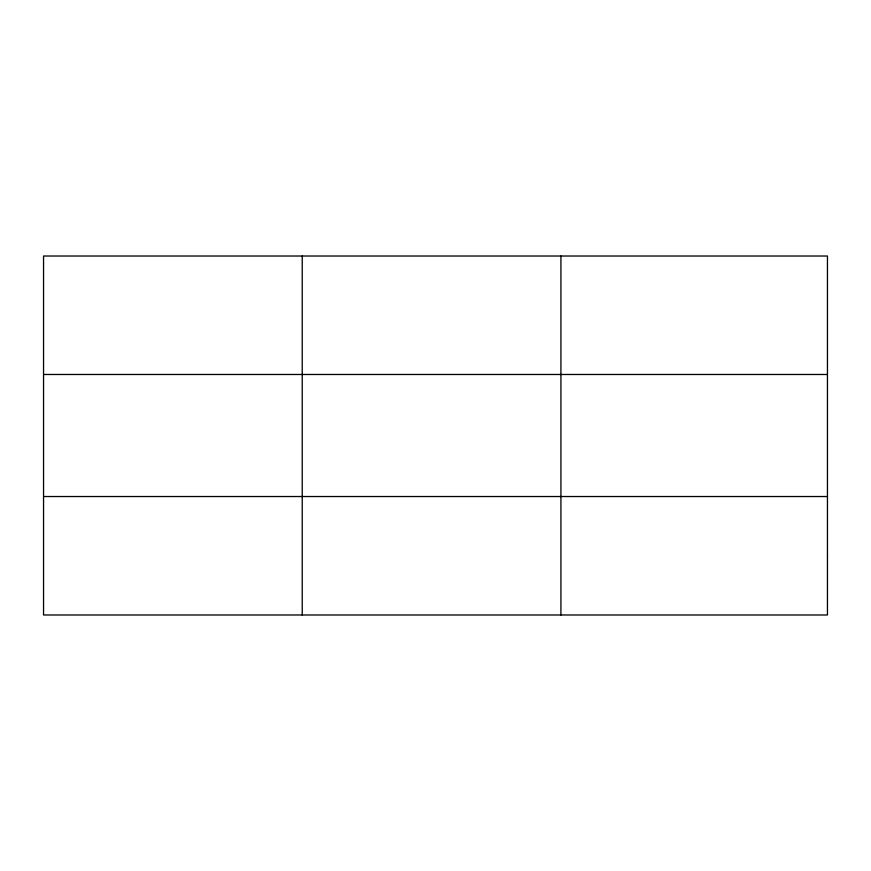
<?xml version="1.0" encoding="UTF-8"?>
<svg xmlns="http://www.w3.org/2000/svg" width="871" height="871" viewBox="0 0 871 871"><rect width="100%" height="100%" fill="white"/><g stroke="black" fill="none" stroke-linecap="round" stroke-linejoin="round"><path stroke-width="1.31" d="M302.237 614.98L302.237 256.02M560.924 614.98L560.924 256.02M43.55 374.476L827.45 374.476M43.55 496.524L827.45 496.524M827.45 555.752L827.45 614.98L43.55 614.98L43.55 256.02L827.45 256.02L827.45 555.752"/></g></svg>
